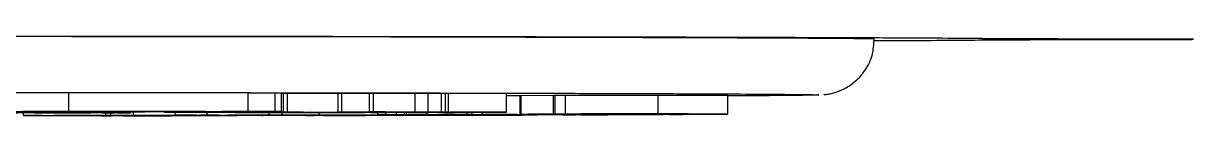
# Model space of a CAD drawing. Header units: millimetres. Extents: x 2271 to 4415, y 823 to 2339.
# Drawn here: x 3147.7 to 3210.8, y 935.6 to 939.9 of the extents above; entities that cross this region are included whole.
import ezdxf

# ---------------------------------------------------------------- set-up
doc = ezdxf.new("R2010")
doc.units = ezdxf.units.MM

msp = doc.modelspace()

# ---------------------------------------------------------------- linework, layer by layer
at = {"color": 7, "linetype": 'Continuous', "lineweight": 25}
for p, q in [((3150.181, 936.85), (3146.113, 936.856)), ((3150.191, 936.85), (3150.181, 936.85)), ((3150.181, 935.85), (3150.181, 936.85)), ((3159.854, 936.85), (3150.191, 936.865)), ((3150.191, 935.865), (3150.191, 936.865)), ((3161.313, 936.851), (3159.854, 936.85)), ((3159.854, 935.85), (3159.854, 936.85)), ((3161.647, 936.846), (3161.313, 936.851)), ((3161.313, 935.851), (3161.313, 936.851)), ((3161.647, 935.846), (3161.647, 936.846)), ((3161.759, 936.823), (3161.647, 936.822)), ((3161.964, 936.827), (3161.759, 936.825)), ((3161.759, 935.825), (3161.759, 936.825)), ((3164.694, 936.817), (3161.964, 936.827)), ((3161.964, 935.827), (3161.964, 936.827)), ((3164.9, 936.827), (3164.694, 936.826)), ((3164.694, 935.826), (3164.694, 936.826)), ((3166.397, 936.822), (3164.9, 936.827)), ((3164.9, 935.827), (3164.9, 936.827)), ((3166.603, 936.831), (3166.397, 936.83)), ((3166.397, 935.83), (3166.397, 936.83)), ((3168.855, 936.824), (3166.603, 936.831)), ((3166.603, 935.831), (3166.603, 936.831)), ((3168.855, 935.824), (3168.855, 936.824)), ((3169.539, 936.825), (3169.539, 935.825)), ((3170.492, 936.829), (3170.278, 936.829)), ((3170.278, 935.829), (3170.278, 936.829)), ((3170.492, 935.829), (3170.492, 936.829)), ((3170.648, 935.826), (3170.648, 936.826)), ((3173.782, 935.819), (3173.782, 936.819)), ((3174.499, 936.701), (3173.782, 936.698)), ((3174.558, 936.701), (3174.499, 936.701)), ((3174.499, 936.701), (3174.499, 935.701)), ((3176.312, 936.712), (3174.558, 936.702)), ((3174.558, 935.702), (3174.558, 936.702)), ((3176.405, 936.712), (3176.312, 936.712)), ((3176.312, 935.712), (3176.312, 936.712)), ((3176.958, 936.718), (3176.405, 936.713)), ((3176.405, 935.713), (3176.405, 936.713)), ((3176.958, 935.718), (3176.958, 936.718)), ((3181.945, 935.723), (3181.945, 936.723)), ((3185.708, 935.716), (3185.708, 936.716)), ((3190.55, 936.751), (3190.603, 936.749)), ((3146.113, 935.856), (3150.181, 935.85)), ((3149.937, 935.85), (3147.733, 935.853)), ((3147.743, 935.64), (3147.743, 935.779)), ((3147.743, 935.64), (3152.18, 935.645)), ((3147.897, 935.64), (3147.743, 935.64)), ((3148.125, 935.64), (3147.897, 935.64)), ((3148.345, 935.792), (3148.345, 935.791)), ((3148.503, 935.791), (3148.345, 935.791)), ((3148.345, 935.791), (3148.345, 935.791)), ((3148.345, 935.791), (3149.845, 935.791)), ((3148.345, 935.782), (3148.345, 935.791)), ((3148.345, 935.781), (3148.345, 935.782)), ((3148.345, 935.782), (3148.503, 935.782)), ((3149.556, 935.781), (3148.345, 935.781)), ((3148.503, 935.782), (3148.503, 935.791)), ((3152.384, 935.626), (3148.735, 935.64)), ((3148.74, 935.782), (3148.74, 935.79)), ((3149.161, 935.786), (3149.161, 935.79)), ((3149.766, 935.786), (3149.161, 935.786)), ((3149.161, 935.786), (3149.161, 935.782)), ((3149.74, 935.786), (3149.161, 935.786)), ((3149.318, 935.828), (3149.318, 935.85)), ((3150.523, 935.828), (3149.318, 935.828)), ((3149.398, 935.791), (3149.687, 935.791)), ((3149.398, 935.782), (3149.398, 935.786)), ((3149.398, 935.782), (3149.556, 935.782)), ((3149.46, 935.64), (3151.041, 935.634)), ((3149.556, 935.782), (3149.556, 935.786)), ((3149.556, 935.782), (3149.556, 935.781)), ((3150.931, 935.643), (3149.664, 935.642)), ((3149.74, 935.792), (3149.74, 935.786)), ((3150.635, 935.781), (3149.766, 935.786)), ((3149.845, 935.791), (3149.845, 935.792)), ((3150.161, 935.786), (3150.95, 935.782)), ((3150.181, 935.85), (3153.227, 935.859)), ((3150.335, 935.863), (3150.191, 935.865)), ((3150.191, 935.865), (3159.854, 935.85)), ((3151.371, 935.781), (3150.635, 935.781)), ((3154.288, 935.843), (3150.785, 935.848)), ((3150.95, 935.782), (3150.95, 935.792)), ((3154.075, 935.858), (3151.029, 935.849)), ((3151.029, 935.849), (3154.532, 935.844)), ((3151.041, 935.634), (3152.355, 935.636)), ((3151.108, 935.789), (3151.108, 935.792)), ((3152.507, 935.635), (3151.193, 935.634)), ((3151.193, 935.634), (3153.108, 935.627)), ((3151.213, 935.782), (3151.213, 935.792)), ((3151.213, 935.782), (3151.371, 935.782)), ((3151.371, 935.782), (3151.371, 935.791)), ((3151.371, 935.782), (3151.371, 935.781)), ((3151.445, 935.834), (3151.445, 935.847)), ((3151.445, 935.834), (3154.288, 935.843)), ((3153.227, 935.859), (3151.815, 935.861)), ((3151.91, 935.624), (3151.91, 935.627)), ((3152.062, 935.624), (3151.91, 935.624)), ((3151.91, 935.624), (3152.182, 935.624)), ((3155.136, 935.842), (3151.969, 935.832)), ((3156.68, 935.629), (3152.062, 935.624)), ((3152.18, 935.645), (3152.18, 935.78)), ((3152.18, 935.645), (3153.547, 935.643)), ((3152.182, 935.624), (3152.182, 935.626)), ((3152.446, 935.646), (3152.446, 935.78)), ((3152.446, 935.646), (3153.675, 935.648)), ((3152.629, 935.645), (3152.446, 935.646)), ((3152.552, 935.64), (3152.552, 935.646)), ((3152.704, 935.639), (3152.552, 935.64)), ((3152.552, 935.64), (3152.823, 935.64)), ((3152.883, 935.646), (3152.629, 935.645)), ((3152.823, 935.64), (3154.328, 935.634)), ((3153.547, 935.643), (3153.37, 935.642)), ((3157.88, 935.633), (3153.509, 935.646)), ((3153.51, 935.786), (3153.51, 935.837)), ((3153.547, 935.643), (3153.547, 935.646)), ((3153.675, 935.648), (3153.675, 935.837)), ((3153.675, 935.648), (3160.562, 935.64)), ((3153.721, 935.626), (3154.898, 935.628)), ((3154.056, 935.634), (3153.954, 935.634)), ((3154.093, 935.645), (3154.008, 935.645)), ((3154.008, 935.645), (3158.135, 935.633)), ((3154.328, 935.634), (3154.056, 935.634)), ((3157.578, 935.853), (3154.075, 935.858)), ((3161.87, 935.637), (3154.093, 935.645)), ((3154.328, 935.634), (3154.328, 935.643)), ((3154.532, 935.857), (3154.532, 935.844)), ((3154.532, 935.844), (3157.578, 935.853)), ((3154.898, 935.628), (3154.898, 935.642)), ((3159.091, 935.835), (3155.136, 935.842)), ((3155.343, 935.841), (3155.343, 935.819)), ((3155.343, 935.819), (3155.548, 935.821)), ((3158.426, 935.851), (3155.38, 935.842)), ((3155.38, 935.842), (3157.188, 935.839)), ((3155.548, 935.821), (3155.548, 935.841)), ((3155.548, 935.821), (3156.927, 935.816)), ((3155.905, 935.633), (3155.905, 935.639)), ((3155.905, 935.633), (3156.181, 935.633)), ((3155.921, 935.651), (3155.921, 935.818)), ((3155.921, 935.651), (3157.616, 935.654)), ((3156.104, 935.651), (3155.921, 935.651)), ((3156.443, 935.651), (3156.104, 935.651)), ((3156.181, 935.633), (3156.181, 935.638)), ((3156.181, 935.633), (3156.68, 935.629)), ((3163.662, 935.791), (3156.393, 935.816)), ((3156.68, 935.629), (3156.68, 935.636)), ((3156.927, 935.816), (3156.927, 935.839)), ((3160.647, 935.641), (3157.069, 935.651)), ((3157.188, 935.839), (3157.188, 935.848)), ((3157.188, 935.839), (3158.742, 935.84)), ((3157.324, 935.652), (3162.124, 935.637)), ((3157.426, 935.653), (3157.382, 935.653)), ((3161.476, 935.82), (3157.4, 935.814)), ((3157.4, 935.814), (3158.674, 935.81)), ((3157.404, 935.631), (3157.404, 935.634)), ((3157.589, 935.63), (3157.404, 935.631)), ((3157.404, 935.631), (3157.744, 935.631)), ((3157.618, 935.653), (3157.426, 935.653)), ((3159.285, 935.633), (3157.589, 935.63)), ((3157.616, 935.654), (3157.616, 935.812)), ((3157.616, 935.654), (3157.623, 935.654)), ((3157.623, 935.812), (3157.623, 935.654)), ((3157.623, 935.654), (3160.991, 935.66)), ((3157.744, 935.631), (3157.744, 935.633)), ((3158.135, 935.633), (3158.135, 935.641)), ((3163.259, 935.641), (3158.246, 935.653)), ((3161.647, 935.846), (3158.426, 935.851)), ((3158.674, 935.816), (3158.674, 935.81)), ((3158.674, 935.81), (3162.75, 935.815)), ((3158.742, 935.851), (3158.742, 935.84)), ((3158.742, 935.84), (3159.091, 935.835)), ((3158.761, 935.633), (3158.761, 935.64)), ((3158.761, 935.633), (3159.1, 935.633)), ((3158.863, 935.654), (3161.036, 935.649)), ((3160.007, 935.658), (3158.928, 935.656)), ((3159.091, 935.835), (3159.091, 935.85)), ((3159.1, 935.633), (3159.1, 935.64)), ((3159.1, 935.633), (3159.285, 935.633)), ((3163.22, 935.814), (3159.144, 935.808)), ((3159.144, 935.808), (3160.382, 935.804)), ((3159.285, 935.633), (3159.285, 935.64)), ((3159.854, 935.85), (3161.313, 935.851)), ((3160.382, 935.81), (3160.382, 935.804)), ((3160.382, 935.804), (3164.458, 935.809)), ((3160.562, 935.64), (3160.647, 935.641)), ((3160.562, 935.64), (3160.562, 935.641)), ((3164.931, 935.808), (3160.855, 935.802)), ((3160.855, 935.802), (3162.051, 935.798)), ((3160.991, 935.66), (3160.991, 935.8)), ((3160.991, 935.66), (3162.608, 935.658)), ((3161.036, 935.649), (3162.153, 935.651)), ((3162.363, 935.651), (3161.246, 935.649)), ((3161.246, 935.649), (3163.875, 935.642)), ((3161.313, 935.851), (3161.647, 935.846)), ((3162.75, 935.815), (3161.476, 935.82)), ((3161.669, 935.798), (3161.669, 935.661)), ((3161.669, 935.661), (3163.684, 935.666)), ((3161.896, 935.661), (3161.669, 935.661)), ((3161.759, 935.825), (3161.964, 935.827)), ((3161.854, 935.823), (3161.867, 935.82)), ((3161.867, 935.82), (3166.446, 935.804)), ((3162.124, 935.637), (3161.87, 935.637)), ((3162.108, 935.661), (3161.896, 935.661)), ((3161.964, 935.827), (3165.452, 935.815)), ((3162.184, 935.654), (3161.974, 935.655)), ((3161.974, 935.655), (3162.205, 935.655)), ((3162.051, 935.798), (3166.128, 935.804)), ((3162.051, 935.804), (3162.051, 935.798)), ((3162.124, 935.637), (3162.124, 935.644)), ((3162.153, 935.651), (3162.153, 935.654)), ((3162.205, 935.655), (3164.274, 935.65)), ((3162.608, 935.658), (3162.484, 935.658)), ((3166.246, 935.801), (3162.524, 935.797)), ((3162.524, 935.797), (3163.033, 935.795)), ((3168.17, 935.651), (3162.73, 935.661)), ((3169.169, 935.8), (3162.809, 935.822)), ((3162.962, 935.639), (3162.962, 935.642)), ((3162.962, 935.639), (3163.193, 935.64)), ((3163.172, 935.639), (3162.962, 935.639)), ((3163.033, 935.795), (3163.033, 935.797)), ((3163.033, 935.795), (3164.083, 935.794)), ((3167.102, 935.647), (3163.172, 935.639)), ((3163.193, 935.641), (3163.193, 935.64)), ((3164.458, 935.809), (3163.22, 935.814)), ((3165.768, 935.658), (3163.295, 935.663)), ((3163.31, 935.664), (3163.699, 935.665)), ((3164.083, 935.794), (3163.662, 935.791)), ((3163.684, 935.666), (3163.684, 935.791)), ((3164.043, 935.65), (3163.902, 935.65)), ((3164.274, 935.65), (3164.043, 935.65)), ((3164.083, 935.794), (3164.083, 935.799)), ((3164.274, 935.65), (3164.274, 935.658)), ((3164.503, 935.642), (3164.503, 935.658)), ((3164.503, 935.642), (3165.505, 935.644)), ((3164.694, 935.826), (3164.9, 935.827)), ((3164.9, 935.827), (3167.697, 935.818)), ((3166.128, 935.804), (3164.931, 935.808)), ((3165.452, 935.815), (3167.343, 935.817)), ((3165.505, 935.644), (3165.505, 935.656)), ((3167.343, 935.817), (3165.745, 935.823)), ((3166.548, 935.66), (3165.768, 935.658)), ((3165.896, 935.65), (3165.896, 935.655)), ((3165.896, 935.65), (3166.158, 935.651)), ((3167.851, 935.815), (3165.961, 935.813)), ((3165.961, 935.813), (3168.47, 935.804)), ((3166.81, 935.659), (3165.995, 935.657)), ((3165.995, 935.657), (3168.735, 935.652)), ((3166.158, 935.651), (3166.158, 935.655)), ((3166.158, 935.651), (3167.102, 935.647)), ((3166.988, 935.801), (3166.246, 935.801)), ((3166.397, 935.83), (3166.603, 935.831)), ((3166.446, 935.804), (3166.446, 935.81)), ((3166.446, 935.804), (3167.307, 935.804)), ((3166.603, 935.831), (3168.855, 935.824)), ((3171.249, 935.655), (3166.81, 935.659)), ((3166.83, 935.801), (3166.83, 935.673)), ((3167.307, 935.804), (3166.988, 935.801)), ((3167.102, 935.647), (3167.102, 935.653)), ((3167.28, 935.675), (3167.28, 935.804)), ((3167.647, 935.662), (3167.303, 935.661)), ((3167.303, 935.661), (3171.177, 935.657)), ((3167.307, 935.804), (3167.307, 935.807)), ((3169.41, 935.82), (3167.448, 935.827)), ((3167.697, 935.818), (3167.697, 935.826)), ((3167.697, 935.818), (3169.41, 935.82)), ((3167.844, 935.677), (3167.844, 935.805)), ((3170.723, 935.805), (3167.851, 935.815)), ((3167.945, 935.649), (3167.945, 935.651)), ((3168.174, 935.648), (3167.945, 935.649)), ((3167.945, 935.649), (3168.157, 935.649)), ((3168.157, 935.649), (3168.157, 935.651)), ((3169.8, 935.652), (3168.174, 935.648)), ((3169.919, 935.818), (3168.206, 935.816)), ((3168.206, 935.816), (3170.096, 935.809)), ((3168.28, 935.677), (3168.28, 935.803)), ((3168.376, 935.679), (3168.376, 935.803)), ((3168.376, 935.679), (3170.491, 935.676)), ((3168.47, 935.804), (3168.47, 935.813)), ((3168.47, 935.804), (3169.613, 935.804)), ((3168.735, 935.652), (3168.735, 935.658)), ((3169.038, 935.823), (3170.602, 935.817)), ((3169.613, 935.804), (3169.169, 935.8)), ((3169.359, 935.652), (3169.359, 935.657)), ((3169.359, 935.652), (3169.571, 935.653)), ((3169.489, 935.682), (3169.489, 935.803)), ((3169.489, 935.682), (3171.653, 935.689)), ((3169.755, 935.681), (3169.489, 935.682)), ((3169.571, 935.653), (3169.571, 935.657)), ((3169.571, 935.653), (3169.8, 935.652)), ((3169.613, 935.804), (3169.613, 935.809)), ((3170.377, 935.683), (3169.755, 935.681)), ((3169.755, 935.666), (3169.755, 935.681)), ((3169.8, 935.652), (3169.8, 935.657)), ((3173.117, 935.807), (3169.919, 935.818)), ((3170.096, 935.809), (3170.096, 935.818)), ((3170.096, 935.809), (3171.146, 935.809)), ((3170.278, 935.829), (3170.492, 935.829)), ((3170.491, 935.676), (3170.385, 935.676)), ((3171.146, 935.809), (3170.723, 935.805)), ((3170.746, 935.817), (3172.418, 935.811)), ((3177.31, 935.676), (3170.974, 935.684)), ((3171.146, 935.809), (3171.146, 935.814)), ((3172.239, 935.658), (3171.249, 935.655)), ((3171.918, 935.689), (3171.296, 935.687)), ((3171.408, 935.685), (3171.408, 935.687)), ((3171.408, 935.685), (3177.744, 935.677)), ((3171.589, 935.67), (3171.589, 935.683)), ((3171.589, 935.67), (3173.155, 935.674)), ((3171.838, 935.669), (3171.589, 935.67)), ((3171.653, 935.689), (3171.653, 935.812)), ((3171.653, 935.689), (3171.918, 935.689)), ((3171.798, 935.658), (3172.01, 935.658)), ((3172.026, 935.67), (3171.838, 935.669)), ((3171.918, 935.689), (3171.918, 935.811)), ((3172.01, 935.658), (3172.239, 935.658)), ((3172.418, 935.811), (3173.563, 935.811)), ((3172.462, 935.692), (3172.462, 935.809)), ((3172.462, 935.692), (3174.499, 935.701)), ((3173.784, 935.69), (3172.462, 935.692)), ((3174.307, 935.668), (3172.899, 935.67)), ((3173.563, 935.811), (3173.117, 935.807)), ((3173.155, 935.674), (3173.155, 935.681)), ((3173.155, 935.674), (3173.404, 935.674)), ((3173.404, 935.674), (3173.248, 935.673)), ((3173.359, 935.671), (3173.359, 935.674)), ((3173.359, 935.671), (3175.43, 935.668)), ((3173.404, 935.674), (3173.404, 935.681)), ((3173.456, 935.692), (3174.009, 935.69)), ((3174.333, 935.699), (3173.551, 935.696)), ((3173.782, 935.819), (3173.741, 935.815)), ((3174.009, 935.69), (3173.784, 935.69)), ((3174.009, 935.69), (3174.009, 935.698)), ((3174.269, 935.664), (3174.269, 935.668)), ((3180.07, 935.682), (3174.333, 935.699)), ((3174.499, 935.701), (3180.237, 935.685)), ((3174.558, 935.702), (3176.312, 935.712)), ((3174.85, 935.701), (3174.558, 935.702)), ((3174.941, 935.702), (3174.85, 935.701)), ((3175.001, 935.667), (3174.995, 935.666)), ((3175.43, 935.668), (3175.43, 935.678)), ((3182.446, 935.697), (3175.492, 935.703)), ((3176.05, 935.708), (3175.55, 935.706)), ((3175.777, 935.704), (3175.777, 935.707)), ((3175.777, 935.704), (3178.792, 935.702)), ((3176.312, 935.712), (3178.164, 935.712)), ((3176.405, 935.713), (3176.958, 935.718)), ((3176.709, 935.713), (3176.405, 935.713)), ((3176.782, 935.713), (3176.709, 935.713)), ((3176.8, 935.672), (3176.8, 935.676)), ((3176.8, 935.672), (3177.422, 935.674)), ((3177.066, 935.672), (3176.8, 935.672)), ((3179.229, 935.679), (3177.066, 935.672)), ((3184.526, 935.71), (3177.297, 935.714)), ((3177.422, 935.674), (3177.524, 935.675)), ((3177.495, 935.716), (3184.725, 935.712)), ((3177.744, 935.677), (3177.744, 935.689)), ((3178.164, 935.712), (3178.164, 935.714)), ((3178.164, 935.712), (3178.169, 935.711)), ((3178.169, 935.711), (3178.169, 935.714)), ((3178.341, 935.677), (3178.341, 935.687)), ((3178.341, 935.677), (3178.963, 935.68)), ((3178.387, 935.708), (3178.387, 935.714)), ((3178.387, 935.708), (3178.495, 935.709)), ((3178.678, 935.708), (3178.387, 935.708)), ((3178.495, 935.709), (3178.495, 935.713)), ((3178.495, 935.709), (3181.363, 935.706)), ((3178.792, 935.702), (3179.312, 935.705)), ((3178.963, 935.68), (3178.963, 935.686)), ((3178.963, 935.68), (3179.229, 935.679)), ((3179.605, 935.705), (3179.085, 935.702)), ((3179.085, 935.702), (3182.731, 935.699)), ((3179.229, 935.679), (3179.229, 935.685)), ((3182.22, 935.692), (3180.07, 935.682)), ((3180.237, 935.685), (3180.237, 935.699)), ((3180.237, 935.685), (3181.2, 935.689)), ((3180.463, 935.694), (3180.463, 935.699)), ((3180.463, 935.694), (3180.644, 935.695)), ((3180.644, 935.695), (3180.644, 935.699)), ((3180.644, 935.695), (3182.22, 935.692)), ((3181.256, 935.706), (3181.061, 935.706)), ((3181.363, 935.706), (3181.256, 935.706)), ((3181.363, 935.706), (3181.363, 935.712)), ((3182.22, 935.692), (3182.22, 935.697)), ((3182.565, 935.695), (3182.673, 935.696)), ((3182.858, 935.695), (3182.565, 935.695)), ((3182.731, 935.699), (3182.731, 935.711)), ((3182.797, 935.708), (3182.797, 935.711)), ((3182.797, 935.708), (3182.983, 935.708)), ((3184.684, 935.706), (3182.858, 935.695)), ((3182.983, 935.708), (3182.983, 935.711)), ((3182.983, 935.708), (3184.684, 935.706)), ((3183.282, 935.699), (3183.282, 935.711)), ((3183.282, 935.699), (3183.746, 935.702)), ((3184.734, 935.708), (3184.821, 935.709)), ((3185.039, 935.708), (3184.734, 935.708)), ((3185.569, 935.713), (3185.039, 935.708)), ((3185.636, 935.714), (3185.569, 935.713))]:
    msp.add_line(p, q, dxfattribs=at)
at = {"color": 7, "linetype": 'Continuous', "lineweight": 25, "flags": 128}
for points in [[(3193.603, 939.748), (3193.558, 939.754), (3193.202, 939.765), (3192.492, 939.775), (3191.431, 939.786), (3190.025, 939.796), (3188.28, 939.806), (3186.206, 939.816), (3183.812, 939.826), (3181.111, 939.835), (3178.116, 939.844), (3174.842, 939.852), (3171.305, 939.859), (3167.523, 939.867), (3163.514, 939.873), (3159.3, 939.879), (3154.9, 939.884), (3150.337, 939.889), (3145.633, 939.893)], [(3209.803, 939.748), (3209.626, 939.746), (3209.106, 939.743), (3208.28, 939.741), (3207.203, 939.739), (3205.949, 939.738), (3204.603, 939.737), (3203.257, 939.738), (3202.003, 939.739), (3200.926, 939.741), (3200.099, 939.743), (3199.58, 939.746), (3199.403, 939.748), (3199.58, 939.751), (3200.099, 939.754), (3200.926, 939.756), (3202.003, 939.758), (3203.257, 939.759), (3204.603, 939.76), (3205.949, 939.759), (3207.203, 939.758), (3208.28, 939.756), (3209.106, 939.754), (3209.626, 939.751), (3209.803, 939.748)], [(3199.828, 939.718), (3200.02, 939.737), (3200.089, 939.754)], [(3206.858, 939.759), (3206.851, 939.755), (3206.783, 939.736)], [(3145.926, 935.786), (3146.111, 935.789), (3146.65, 935.791), (3147.489, 935.793), (3148.546, 935.794), (3149.718, 935.794), (3150.89, 935.794), (3151.947, 935.793), (3152.786, 935.791), (3153.324, 935.789), (3153.51, 935.786), (3153.324, 935.784), (3152.786, 935.781), (3151.947, 935.779), (3150.89, 935.778), (3149.718, 935.778), (3148.546, 935.778), (3147.489, 935.779), (3146.65, 935.781), (3146.111, 935.784), (3145.926, 935.786)], [(3146.746, 935.786), (3146.926, 935.788), (3147.442, 935.79), (3148.232, 935.792), (3149.202, 935.792), (3150.234, 935.792), (3151.203, 935.792), (3151.994, 935.79), (3152.51, 935.788), (3152.689, 935.786), (3152.51, 935.784), (3151.994, 935.782), (3151.203, 935.781), (3150.234, 935.78), (3149.202, 935.78), (3148.232, 935.781), (3147.442, 935.782), (3146.926, 935.784), (3146.746, 935.786)]]:
    msp.add_lwpolyline(points, dxfattribs=at)
at = {"color": 7, "linetype": 'Continuous', "lineweight": 25}
for points, knots in [([(3199.828, 939.779), (3199.302, 939.784), (3198.239, 939.795), (3195.701, 939.811), (3192.431, 939.826), (3188.369, 939.841), (3183.557, 939.855), (3178.065, 939.868), (3171.971, 939.88), (3165.368, 939.89), (3158.389, 939.899), (3151.147, 939.906), (3143.77, 939.911), (3138.732, 939.914), (3136.236, 939.915)], [0, 0, 0, 0, 0.0799588, 0.1613715, 0.2441424, 0.3288926, 0.4142166, 0.5, 0.5857784, 0.6711024, 0.7558576, 0.8386237, 0.9200388, 1, 1, 1, 1]), ([(3190.878, 936.761), (3190.893, 936.762), (3190.927, 936.764), (3191.078, 936.783), (3191.322, 936.831), (3191.618, 936.919), (3192.016, 937.085), (3192.564, 937.433), (3193.134, 938.058), (3193.538, 938.874), (3193.566, 939.464), (3193.579, 939.732)], [0, 0, 0, 0, 0.069689, 0.159202, 0.228526, 0.284853, 0.360929, 0.487702, 0.660291, 0.846257, 1, 1, 1, 1]), ([(3193.573, 939.677), (3194.274, 939.68), (3196.083, 939.688), (3198.223, 939.702), (3199.296, 939.713), (3199.828, 939.718)], [0, 0, 0, 0, 0.241773, 0.624302, 1, 1, 1, 1]), ([(3206.783, 939.761), (3205.936, 939.762), (3204.213, 939.763), (3202.121, 939.768), (3200.537, 939.773), (3200.062, 939.777), (3199.828, 939.779)], [0, 0, 0, 0, 0.245796, 0.5, 0.754204, 1, 1, 1, 1]), ([(3199.828, 939.718), (3200.062, 939.72), (3200.537, 939.724), (3202.121, 939.729), (3204.213, 939.734), (3205.936, 939.735), (3206.783, 939.736)], [0, 0, 0, 0, 0.245796, 0.5, 0.754204, 1, 1, 1, 1]), ([(3210.803, 939.748), (3210.75, 939.75), (3210.643, 939.752), (3209.772, 939.756), (3208.472, 939.759), (3207.337, 939.76), (3206.783, 939.761)], [0, 0, 0, 0, 0.244178, 0.5, 0.755822, 1, 1, 1, 1]), ([(3206.783, 939.736), (3207.337, 939.737), (3208.472, 939.738), (3209.772, 939.741), (3210.643, 939.745), (3210.75, 939.747), (3210.803, 939.748)], [0, 0, 0, 0, 0.244178, 0.5, 0.755822, 1, 1, 1, 1]), ([(3053.657, 936.751), (3053.705, 936.755), (3053.811, 936.763), (3054.681, 936.775), (3056.162, 936.789), (3058.337, 936.803), (3061.168, 936.816), (3064.682, 936.829), (3068.836, 936.841), (3073.579, 936.852), (3078.841, 936.862), (3084.533, 936.871), (3090.555, 936.879), (3096.778, 936.885), (3103.144, 936.889), (3109.497, 936.893), (3115.835, 936.895), (3122.103, 936.895), (3128.37, 936.895), (3134.709, 936.893), (3141.061, 936.889), (3147.427, 936.885), (3153.65, 936.879), (3159.673, 936.871), (3165.365, 936.862), (3170.626, 936.852), (3175.369, 936.841), (3179.524, 936.829), (3183.038, 936.816), (3185.868, 936.803), (3188.043, 936.789), (3189.524, 936.775), (3190.396, 936.763), (3190.502, 936.755), (3190.55, 936.751)], [0, 0, 0, 0, 0.023828, 0.053273, 0.084485, 0.115699, 0.147957, 0.180726, 0.213842, 0.247136, 0.28043, 0.313546, 0.346314, 0.378573, 0.409785, 0.440999, 0.470442, 0.499888, 0.529332, 0.558778, 0.58999, 0.621203, 0.653462, 0.68623, 0.719347, 0.752641, 0.785934, 0.819051, 0.851819, 0.884078, 0.915289, 0.946503, 0.975948, 1, 1, 1, 1]), ([(3169.539, 936.825), (3169.419, 936.825), (3169.24, 936.825), (3169.011, 936.824), (3168.907, 936.824), (3168.855, 936.824)], [0, 0, 0, 0, 0.498826, 0.749076, 1, 1, 1, 1]), ([(3170.278, 936.829), (3170.232, 936.829), (3170.14, 936.828), (3169.941, 936.827), (3169.699, 936.826), (3169.539, 936.825)], [0, 0, 0, 0, 0.251433, 0.502936, 1, 1, 1, 1]), ([(3170.612, 936.826), (3170.616, 936.826), (3170.625, 936.827), (3170.54, 936.829), (3170.492, 936.829)], [0, 0, 0, 0, 0.431539, 1, 1, 1, 1]), ([(3173.782, 936.819), (3173.465, 936.819), (3172.831, 936.818), (3171.761, 936.818), (3171.016, 936.818), (3170.602, 936.817)], [0, 0, 0, 0, 0.307787, 0.615394, 1, 1, 1, 1]), ([(3181.945, 936.723), (3181.279, 936.723), (3180.251, 936.724), (3178.847, 936.723), (3177.928, 936.722), (3177.268, 936.72), (3177.062, 936.718), (3176.958, 936.718)], [0, 0, 0, 0, 0.320379, 0.494238, 0.669149, 0.833043, 1, 1, 1, 1]), ([(3185.683, 936.716), (3185.689, 936.716), (3185.731, 936.717), (3185.485, 936.718), (3184.892, 936.72), (3183.676, 936.722), (3182.606, 936.722), (3181.945, 936.723)], [0, 0, 0, 0, 0.030225, 0.211144, 0.392436, 0.624543, 1, 1, 1, 1]), ([(3190.603, 936.749), (3190.547, 936.744), (3190.435, 936.735), (3189.539, 936.722), (3187.998, 936.708), (3186.685, 936.699), (3185.736, 936.694), (3185.708, 936.694)], [0, 0, 0, 0, 0.240789, 0.481589, 0.73683, 0.992091, 1, 1, 1, 1]), ([(3141.222, 935.841), (3141.891, 935.841), (3143.144, 935.841), (3144.959, 935.842), (3147.003, 935.843), (3148.659, 935.846), (3149.609, 935.849), (3149.937, 935.85)], [0, 0, 0, 0, 0.198997, 0.37265, 0.545625, 0.843257, 1, 1, 1, 1]), ([(3150.785, 935.848), (3150.362, 935.847), (3149.295, 935.844), (3147.073, 935.841), (3144.132, 935.84), (3142.223, 935.84), (3141.271, 935.84)], [0, 0, 0, 0, 0.185716, 0.467958, 0.734859, 1, 1, 1, 1]), ([(3148.735, 935.64), (3148.705, 935.64), (3148.654, 935.64), (3148.545, 935.64), (3148.435, 935.64), (3148.287, 935.64), (3148.188, 935.64), (3148.125, 935.64)], [0, 0, 0, 0, 0.23968, 0.390629, 0.542071, 0.705503, 1, 1, 1, 1]), ([(3148.74, 935.79), (3148.738, 935.79), (3148.736, 935.79), (3148.706, 935.79), (3148.666, 935.791), (3148.597, 935.791), (3148.542, 935.791), (3148.503, 935.791)], [0, 0, 0, 0, 0.250411, 0.398556, 0.54744, 0.686236, 1, 1, 1, 1]), ([(3148.503, 935.782), (3148.548, 935.782), (3148.611, 935.782), (3148.683, 935.782), (3148.72, 935.782), (3148.738, 935.782), (3148.739, 935.782), (3148.74, 935.782)], [0, 0, 0, 0, 0.364031, 0.510061, 0.655864, 0.843841, 1, 1, 1, 1]), ([(3149.161, 935.79), (3149.163, 935.79), (3149.165, 935.79), (3149.197, 935.79), (3149.247, 935.791), (3149.316, 935.791), (3149.37, 935.791), (3149.398, 935.791)], [0, 0, 0, 0, 0.2228941, 0.3848357, 0.547319, 0.7730719, 1, 1, 1, 1]), ([(3149.161, 935.782), (3149.162, 935.782), (3149.165, 935.782), (3149.194, 935.782), (3149.243, 935.782), (3149.313, 935.782), (3149.367, 935.782), (3149.398, 935.782)], [0, 0, 0, 0, 0.210223, 0.375759, 0.542534, 0.746796, 1, 1, 1, 1]), ([(3149.318, 935.828), (3149.521, 935.829), (3149.927, 935.83), (3150.483, 935.832), (3150.99, 935.833), (3151.293, 935.834), (3151.445, 935.834)], [0, 0, 0, 0, 0.2816241, 0.5632509, 0.7816188, 1, 1, 1, 1]), ([(3149.664, 935.642), (3149.604, 935.642), (3149.506, 935.641), (3149.422, 935.641), (3149.389, 935.641), (3149.403, 935.641), (3149.439, 935.64), (3149.46, 935.64)], [0, 0, 0, 0, 0.300073, 0.489629, 0.647488, 0.805846, 1, 1, 1, 1]), ([(3149.687, 935.791), (3149.829, 935.791), (3150.056, 935.791), (3150.34, 935.79), (3150.527, 935.79), (3150.644, 935.789), (3150.655, 935.789), (3150.661, 935.789)], [0, 0, 0, 0, 0.2723579, 0.4349177, 0.5983033, 0.7904262, 1, 1, 1, 1]), ([(3150.661, 935.789), (3150.65, 935.788), (3150.634, 935.788), (3150.439, 935.787), (3150.22, 935.787), (3149.977, 935.787), (3149.811, 935.786), (3149.74, 935.786)], [0, 0, 0, 0, 0.330883, 0.501179, 0.670916, 0.859688, 1, 1, 1, 1]), ([(3149.845, 935.791), (3150.033, 935.791), (3150.338, 935.791), (3150.706, 935.791), (3150.934, 935.79), (3151.084, 935.789), (3151.099, 935.789), (3151.108, 935.789)], [0, 0, 0, 0, 0.300185, 0.484444, 0.635934, 0.787745, 1, 1, 1, 1]), ([(3151.108, 935.789), (3151.099, 935.788), (3151.083, 935.788), (3150.912, 935.787), (3150.648, 935.787), (3150.386, 935.786), (3150.208, 935.786), (3150.161, 935.786)], [0, 0, 0, 0, 0.267946, 0.469277, 0.670405, 0.911995, 1, 1, 1, 1]), ([(3151.815, 935.861), (3151.678, 935.862), (3151.404, 935.862), (3150.915, 935.863), (3150.548, 935.863), (3150.335, 935.863)], [0, 0, 0, 0, 0.2959723, 0.5921499, 1, 1, 1, 1]), ([(3151.969, 935.832), (3151.776, 935.832), (3151.43, 935.83), (3150.951, 935.829), (3150.665, 935.828), (3150.523, 935.828)], [0, 0, 0, 0, 0.388154, 0.694028, 1, 1, 1, 1]), ([(3153.37, 935.642), (3153.125, 935.643), (3152.631, 935.643), (3151.882, 935.644), (3151.287, 935.644), (3151.023, 935.643), (3150.931, 935.643)], [0, 0, 0, 0, 0.329191, 0.661633, 0.881808, 1, 1, 1, 1]), ([(3150.95, 935.782), (3150.964, 935.782), (3150.991, 935.782), (3151.048, 935.782), (3151.126, 935.782), (3151.183, 935.782), (3151.213, 935.782)], [0, 0, 0, 0, 0.249458, 0.50098, 0.731039, 1, 1, 1, 1]), ([(3152.182, 935.624), (3152.251, 935.625), (3152.351, 935.625), (3152.412, 935.625), (3152.431, 935.625)], [0, 0, 0, 0, 0.687811, 1, 1, 1, 1]), ([(3152.355, 935.636), (3152.474, 935.636), (3152.664, 935.636), (3152.848, 935.637), (3152.916, 935.638), (3152.876, 935.638), (3152.768, 935.639), (3152.704, 935.639)], [0, 0, 0, 0, 0.253965, 0.40631, 0.559769, 0.73662, 1, 1, 1, 1]), ([(3152.456, 935.625), (3152.456, 935.625), (3152.465, 935.625), (3152.447, 935.625), (3152.409, 935.626), (3152.384, 935.626)], [0, 0, 0, 0, 0.006784, 0.3662, 1, 1, 1, 1]), ([(3153.954, 935.634), (3153.832, 935.635), (3153.658, 935.635), (3153.321, 935.636), (3153.058, 935.636), (3152.777, 935.636), (3152.599, 935.636), (3152.507, 935.635)], [0, 0, 0, 0, 0.375008, 0.532176, 0.663237, 0.825783, 1, 1, 1, 1]), ([(3153.509, 935.646), (3153.473, 935.646), (3153.413, 935.646), (3153.298, 935.646), (3153.195, 935.646), (3153.062, 935.646), (3152.961, 935.646), (3152.893, 935.646), (3152.883, 935.646)], [0, 0, 0, 0, 0.239791, 0.395723, 0.528329, 0.660993, 0.950414, 1, 1, 1, 1]), ([(3153.108, 935.627), (3153.14, 935.626), (3153.193, 935.626), (3153.308, 935.626), (3153.437, 935.626), (3153.582, 935.626), (3153.677, 935.626), (3153.721, 935.626)], [0, 0, 0, 0, 0.2422509, 0.3981104, 0.5540249, 0.7912917, 1, 1, 1, 1]), ([(3154.898, 935.628), (3155.111, 935.628), (3155.539, 935.629), (3155.9, 935.63), (3156.021, 935.632), (3155.947, 935.633), (3155.905, 935.633)], [0, 0, 0, 0, 0.248815, 0.500063, 0.713643, 1, 1, 1, 1]), ([(3156.393, 935.816), (3156.303, 935.817), (3156.122, 935.817), (3155.782, 935.818), (3155.503, 935.819), (3155.343, 935.819)], [0, 0, 0, 0, 0.297034, 0.594269, 1, 1, 1, 1]), ([(3157.069, 935.651), (3157.033, 935.651), (3156.972, 935.651), (3156.852, 935.652), (3156.743, 935.652), (3156.599, 935.651), (3156.507, 935.651), (3156.443, 935.651)], [0, 0, 0, 0, 0.239941, 0.39539, 0.551967, 0.684504, 1, 1, 1, 1]), ([(3156.927, 935.816), (3157.494, 935.817), (3158.604, 935.818), (3160.254, 935.82), (3161.32, 935.822), (3161.854, 935.823)], [0, 0, 0, 0, 0.343183, 0.671556, 1, 1, 1, 1]), ([(3157.382, 935.653), (3157.347, 935.653), (3157.282, 935.652), (3157.233, 935.652), (3157.235, 935.652), (3157.269, 935.652), (3157.306, 935.652), (3157.324, 935.652)], [0, 0, 0, 0, 0.256868, 0.47724, 0.662008, 0.845558, 1, 1, 1, 1]), ([(3158.246, 935.653), (3158.202, 935.653), (3158.132, 935.653), (3158.012, 935.653), (3157.908, 935.653), (3157.768, 935.653), (3157.679, 935.653), (3157.618, 935.653)], [0, 0, 0, 0, 0.2536824, 0.4001164, 0.52343, 0.6771969, 1, 1, 1, 1]), ([(3157.744, 935.631), (3157.803, 935.631), (3157.891, 935.632), (3157.97, 935.632), (3157.99, 935.632), (3157.968, 935.632), (3157.92, 935.633), (3157.885, 935.633), (3157.88, 935.633)], [0, 0, 0, 0, 0.305771, 0.455285, 0.605942, 0.744239, 0.965757, 1, 1, 1, 1]), ([(3158.135, 935.633), (3158.168, 935.633), (3158.226, 935.633), (3158.347, 935.633), (3158.478, 935.633), (3158.623, 935.633), (3158.713, 935.633), (3158.761, 935.633)], [0, 0, 0, 0, 0.215896, 0.385328, 0.555954, 0.7641, 1, 1, 1, 1]), ([(3158.928, 935.656), (3158.872, 935.655), (3158.79, 935.655), (3158.742, 935.655), (3158.747, 935.655), (3158.748, 935.655)], [0, 0, 0, 0, 0.636816, 0.940157, 1, 1, 1, 1]), ([(3158.755, 935.655), (3158.77, 935.654), (3158.796, 935.654), (3158.844, 935.654), (3158.863, 935.654)], [0, 0, 0, 0, 0.614189, 1, 1, 1, 1]), ([(3162.484, 935.658), (3162.218, 935.658), (3161.684, 935.658), (3160.916, 935.659), (3160.336, 935.658), (3160.096, 935.658), (3160.007, 935.658)], [0, 0, 0, 0, 0.321306, 0.64529, 0.869658, 1, 1, 1, 1]), ([(3162.809, 935.822), (3162.719, 935.823), (3162.538, 935.823), (3162.198, 935.824), (3161.919, 935.825), (3161.759, 935.825)], [0, 0, 0, 0, 0.297034, 0.594269, 1, 1, 1, 1]), ([(3162.73, 935.661), (3162.673, 935.662), (3162.589, 935.662), (3162.447, 935.662), (3162.334, 935.662), (3162.217, 935.662), (3162.147, 935.661), (3162.108, 935.661)], [0, 0, 0, 0, 0.300741, 0.442976, 0.585498, 0.770192, 1, 1, 1, 1]), ([(3162.153, 935.651), (3162.249, 935.651), (3162.408, 935.652), (3162.485, 935.652), (3162.515, 935.652)], [0, 0, 0, 0, 0.6084263, 1, 1, 1, 1]), ([(3162.525, 935.653), (3162.528, 935.653), (3162.54, 935.653), (3162.431, 935.654), (3162.276, 935.654), (3162.184, 935.654)], [0, 0, 0, 0, 0.107107, 0.469394, 1, 1, 1, 1]), ([(3163.902, 935.65), (3163.758, 935.651), (3163.545, 935.651), (3163.176, 935.651), (3162.893, 935.651), (3162.608, 935.651), (3162.453, 935.651), (3162.363, 935.651)], [0, 0, 0, 0, 0.337772, 0.500301, 0.664443, 0.804956, 1, 1, 1, 1]), ([(3163.295, 935.663), (3163.25, 935.663), (3163.179, 935.663), (3163.147, 935.663), (3163.163, 935.664), (3163.219, 935.664), (3163.284, 935.664), (3163.31, 935.664)], [0, 0, 0, 0, 0.273037, 0.428356, 0.583344, 0.832242, 1, 1, 1, 1]), ([(3163.193, 935.64), (3163.256, 935.64), (3163.345, 935.64), (3163.398, 935.641), (3163.387, 935.641), (3163.337, 935.641), (3163.284, 935.641), (3163.259, 935.641)], [0, 0, 0, 0, 0.358471, 0.509487, 0.66217, 0.836846, 1, 1, 1, 1]), ([(3163.684, 935.666), (3163.972, 935.667), (3164.414, 935.667), (3165.189, 935.668), (3165.81, 935.668), (3166.41, 935.668), (3166.728, 935.667), (3166.903, 935.667)], [0, 0, 0, 0, 0.321782, 0.493409, 0.666308, 0.816214, 1, 1, 1, 1]), ([(3163.699, 935.665), (3163.949, 935.666), (3164.319, 935.666), (3164.976, 935.667), (3165.507, 935.667), (3165.987, 935.666), (3166.259, 935.666), (3166.377, 935.665)], [0, 0, 0, 0, 0.331594, 0.48998, 0.648562, 0.847889, 1, 1, 1, 1]), ([(3163.875, 935.642), (3163.917, 935.642), (3163.988, 935.642), (3164.122, 935.642), (3164.258, 935.642), (3164.391, 935.642), (3164.469, 935.642), (3164.503, 935.642)], [0, 0, 0, 0, 0.244529, 0.408946, 0.573274, 0.814793, 1, 1, 1, 1]), ([(3165.745, 935.823), (3165.654, 935.823), (3165.474, 935.824), (3165.134, 935.825), (3164.855, 935.825), (3164.694, 935.826)], [0, 0, 0, 0, 0.29737, 0.594968, 1, 1, 1, 1]), ([(3165.505, 935.644), (3165.69, 935.645), (3166.033, 935.646), (3166.143, 935.647), (3166.194, 935.647)], [0, 0, 0, 0, 0.540563, 1, 1, 1, 1]), ([(3166.186, 935.648), (3166.188, 935.648), (3166.194, 935.649), (3166.02, 935.65), (3165.896, 935.65)], [0, 0, 0, 0, 0.287101, 1, 1, 1, 1]), ([(3166.377, 935.665), (3166.567, 935.665), (3166.878, 935.664), (3167.102, 935.663), (3167.09, 935.662), (3166.925, 935.661), (3166.684, 935.66), (3166.548, 935.66)], [0, 0, 0, 0, 0.272894, 0.445011, 0.618101, 0.78577, 1, 1, 1, 1]), ([(3167.448, 935.827), (3167.357, 935.827), (3167.176, 935.828), (3166.837, 935.829), (3166.558, 935.829), (3166.397, 935.83)], [0, 0, 0, 0, 0.297034, 0.594269, 1, 1, 1, 1]), ([(3169.191, 935.664), (3168.68, 935.665), (3167.747, 935.667), (3167.022, 935.67), (3166.788, 935.672), (3166.876, 935.674), (3167.146, 935.675), (3167.28, 935.675)], [0, 0, 0, 0, 0.329821, 0.602198, 0.751389, 0.876805, 1, 1, 1, 1]), ([(3166.903, 935.667), (3167.132, 935.666), (3167.512, 935.665), (3167.709, 935.664), (3167.683, 935.663), (3167.677, 935.663)], [0, 0, 0, 0, 0.543092, 0.902457, 1, 1, 1, 1]), ([(3167.28, 935.675), (3167.32, 935.676), (3167.4, 935.676), (3167.585, 935.676), (3167.741, 935.676), (3167.844, 935.677)], [0, 0, 0, 0, 0.2508442, 0.5020675, 1, 1, 1, 1]), ([(3167.571, 935.675), (3167.487, 935.675), (3167.331, 935.674), (3167.321, 935.673), (3167.554, 935.671), (3168.347, 935.668), (3169.216, 935.667), (3169.755, 935.666)], [0, 0, 0, 0, 0.097711, 0.183041, 0.35825, 0.602223, 1, 1, 1, 1]), ([(3170.385, 935.676), (3170.071, 935.676), (3169.511, 935.676), (3168.732, 935.676), (3168.132, 935.676), (3167.775, 935.676), (3167.618, 935.675), (3167.571, 935.675)], [0, 0, 0, 0, 0.327037, 0.582977, 0.754619, 0.926745, 1, 1, 1, 1]), ([(3167.844, 935.677), (3167.882, 935.677), (3167.959, 935.677), (3168.11, 935.677), (3168.212, 935.677), (3168.28, 935.677)], [0, 0, 0, 0, 0.251606, 0.503238, 1, 1, 1, 1]), ([(3168.157, 935.649), (3168.209, 935.649), (3168.284, 935.65), (3168.332, 935.65), (3168.321, 935.65), (3168.269, 935.65), (3168.205, 935.651), (3168.17, 935.651)], [0, 0, 0, 0, 0.327317, 0.476421, 0.626546, 0.796314, 1, 1, 1, 1]), ([(3168.28, 935.677), (3168.325, 935.677), (3168.415, 935.678), (3168.425, 935.678), (3168.389, 935.678), (3168.376, 935.679)], [0, 0, 0, 0, 0.406204, 0.795736, 1, 1, 1, 1]), ([(3168.735, 935.652), (3168.773, 935.652), (3168.841, 935.652), (3168.966, 935.652), (3169.099, 935.652), (3169.238, 935.652), (3169.318, 935.652), (3169.359, 935.652)], [0, 0, 0, 0, 0.208612, 0.37176, 0.536244, 0.765787, 1, 1, 1, 1]), ([(3168.855, 935.824), (3168.962, 935.824), (3169.122, 935.824), (3169.357, 935.825), (3169.478, 935.825), (3169.539, 935.825)], [0, 0, 0, 0, 0.498374, 0.749082, 1, 1, 1, 1]), ([(3170.155, 935.823), (3170.026, 935.823), (3169.744, 935.823), (3169.35, 935.823), (3169.115, 935.823), (3169.038, 935.823)], [0, 0, 0, 0, 0.360389, 0.789524, 1, 1, 1, 1]), ([(3174.529, 935.664), (3174.301, 935.663), (3173.901, 935.662), (3173.092, 935.662), (3172.018, 935.661), (3170.642, 935.662), (3169.683, 935.664), (3169.191, 935.664)], [0, 0, 0, 0, 0.169563, 0.297883, 0.425995, 0.705761, 1, 1, 1, 1]), ([(3169.539, 935.825), (3169.645, 935.826), (3169.858, 935.826), (3170.079, 935.828), (3170.207, 935.829), (3170.278, 935.829)], [0, 0, 0, 0, 0.308082, 0.61489, 1, 1, 1, 1]), ([(3169.755, 935.666), (3170.321, 935.665), (3171.166, 935.664), (3172.336, 935.663), (3173.072, 935.663), (3173.638, 935.663), (3174.023, 935.664), (3174.201, 935.664), (3174.269, 935.664)], [0, 0, 0, 0, 0.399545, 0.597137, 0.733747, 0.835099, 0.936852, 1, 1, 1, 1]), ([(3170.641, 935.825), (3170.623, 935.825), (3170.584, 935.824), (3170.372, 935.823), (3170.204, 935.823), (3170.155, 935.823)], [0, 0, 0, 0, 0.357282, 0.813025, 1, 1, 1, 1]), ([(3170.974, 935.684), (3170.922, 935.684), (3170.837, 935.684), (3170.704, 935.684), (3170.593, 935.684), (3170.475, 935.684), (3170.415, 935.684), (3170.377, 935.683)], [0, 0, 0, 0, 0.247687, 0.39562, 0.54446, 0.717172, 1, 1, 1, 1]), ([(3170.492, 935.829), (3170.543, 935.828), (3170.625, 935.827), (3170.63, 935.826), (3170.631, 935.826)], [0, 0, 0, 0, 0.630209, 1, 1, 1, 1]), ([(3170.602, 935.817), (3170.933, 935.818), (3171.595, 935.818), (3172.668, 935.818), (3173.384, 935.819), (3173.782, 935.819)], [0, 0, 0, 0, 0.30739, 0.614857, 1, 1, 1, 1]), ([(3173.741, 935.815), (3173.627, 935.816), (3173.13, 935.816), (3172.049, 935.817), (3171.163, 935.817), (3170.746, 935.817)], [0, 0, 0, 0, 0.1355582, 0.5925172, 1, 1, 1, 1]), ([(3171.177, 935.657), (3171.238, 935.657), (3171.359, 935.657), (3171.546, 935.657), (3171.697, 935.658), (3171.768, 935.658), (3171.798, 935.658)], [0, 0, 0, 0, 0.2772639, 0.5575672, 0.817889, 1, 1, 1, 1]), ([(3171.296, 935.687), (3171.259, 935.686), (3171.203, 935.686), (3171.205, 935.686), (3171.252, 935.686), (3171.328, 935.685), (3171.384, 935.685), (3171.408, 935.685)], [0, 0, 0, 0, 0.3520414, 0.5318269, 0.7130337, 0.8778643, 1, 1, 1, 1]), ([(3172.899, 935.67), (3172.827, 935.67), (3172.709, 935.67), (3172.513, 935.67), (3172.351, 935.67), (3172.175, 935.67), (3172.085, 935.67), (3172.026, 935.67)], [0, 0, 0, 0, 0.257237, 0.420431, 0.584481, 0.733875, 1, 1, 1, 1]), ([(3173.248, 935.673), (3173.206, 935.673), (3173.133, 935.673), (3173.108, 935.672), (3173.139, 935.672), (3173.226, 935.672), (3173.313, 935.672), (3173.359, 935.671)], [0, 0, 0, 0, 0.249315, 0.435814, 0.622797, 0.797036, 1, 1, 1, 1]), ([(3173.551, 935.696), (3173.429, 935.695), (3173.299, 935.694), (3173.347, 935.694), (3173.349, 935.694)], [0, 0, 0, 0, 0.946889, 1, 1, 1, 1]), ([(3174.269, 935.664), (3174.379, 935.665), (3174.555, 935.665), (3174.647, 935.666), (3174.615, 935.667), (3174.487, 935.667), (3174.362, 935.668), (3174.307, 935.668)], [0, 0, 0, 0, 0.329126, 0.528564, 0.696809, 0.865433, 1, 1, 1, 1]), ([(3174.986, 935.666), (3174.941, 935.666), (3174.853, 935.665), (3174.634, 935.664), (3174.529, 935.664)], [0, 0, 0, 0, 0.517516, 1, 1, 1, 1]), ([(3175.492, 935.703), (3175.436, 935.703), (3175.347, 935.703), (3175.215, 935.703), (3175.113, 935.703), (3175.012, 935.702), (3174.969, 935.702), (3174.941, 935.702)], [0, 0, 0, 0, 0.238273, 0.386342, 0.535522, 0.694283, 1, 1, 1, 1]), ([(3175.128, 935.668), (3175.096, 935.668), (3175.039, 935.667), (3174.994, 935.667), (3174.996, 935.667), (3174.996, 935.667)], [0, 0, 0, 0, 0.5446363, 0.9779069, 1, 1, 1, 1]), ([(3175.43, 935.668), (3175.402, 935.668), (3175.345, 935.668), (3175.24, 935.668), (3175.172, 935.668), (3175.133, 935.668), (3175.128, 935.668)], [0, 0, 0, 0, 0.25202, 0.504232, 0.940351, 1, 1, 1, 1]), ([(3175.55, 935.706), (3175.53, 935.705), (3175.498, 935.705), (3175.519, 935.705), (3175.57, 935.705), (3175.659, 935.704), (3175.738, 935.704), (3175.777, 935.704)], [0, 0, 0, 0, 0.306278, 0.493908, 0.637476, 0.819066, 1, 1, 1, 1]), ([(3178.169, 935.711), (3177.891, 935.711), (3177.332, 935.711), (3176.622, 935.71), (3176.21, 935.709), (3176.092, 935.709), (3176.05, 935.708)], [0, 0, 0, 0, 0.326957, 0.656983, 0.880506, 1, 1, 1, 1]), ([(3177.297, 935.714), (3177.24, 935.714), (3177.148, 935.714), (3177.02, 935.714), (3176.921, 935.714), (3176.832, 935.714), (3176.801, 935.713), (3176.782, 935.713)], [0, 0, 0, 0, 0.2389344, 0.3835198, 0.5293247, 0.7100539, 1, 1, 1, 1]), ([(3176.958, 935.718), (3177.128, 935.719), (3177.412, 935.721), (3178.326, 935.722), (3179.404, 935.723), (3180.664, 935.723), (3181.533, 935.723), (3181.945, 935.723)], [0, 0, 0, 0, 0.2470751, 0.4117067, 0.5763764, 0.7994592, 1, 1, 1, 1]), ([(3177.262, 935.718), (3177.243, 935.717), (3177.208, 935.717), (3177.21, 935.716), (3177.267, 935.716), (3177.348, 935.716), (3177.433, 935.716), (3177.483, 935.716), (3177.495, 935.716)], [0, 0, 0, 0, 0.3092031, 0.5693339, 0.7017053, 0.8348468, 0.9586804, 1, 1, 1, 1]), ([(3181.81, 935.721), (3181.152, 935.721), (3180.2, 935.722), (3178.913, 935.721), (3178.104, 935.721), (3177.548, 935.719), (3177.343, 935.718), (3177.272, 935.718), (3177.262, 935.718)], [0, 0, 0, 0, 0.370461, 0.536516, 0.705021, 0.84958, 0.977988, 1, 1, 1, 1]), ([(3177.525, 935.675), (3177.526, 935.675), (3177.53, 935.675), (3177.491, 935.675), (3177.42, 935.675), (3177.35, 935.675), (3177.31, 935.676)], [0, 0, 0, 0, 0.122438, 0.382866, 0.652036, 1, 1, 1, 1]), ([(3177.744, 935.677), (3177.794, 935.677), (3177.88, 935.677), (3178.018, 935.677), (3178.134, 935.677), (3178.249, 935.677), (3178.307, 935.677), (3178.341, 935.677)], [0, 0, 0, 0, 0.239524, 0.40579, 0.571729, 0.750468, 1, 1, 1, 1]), ([(3179.312, 935.705), (3179.353, 935.705), (3179.418, 935.706), (3179.397, 935.706), (3179.277, 935.707), (3179.034, 935.707), (3178.808, 935.708), (3178.678, 935.708)], [0, 0, 0, 0, 0.250694, 0.402945, 0.556475, 0.743783, 1, 1, 1, 1]), ([(3181.061, 935.706), (3180.868, 935.706), (3180.582, 935.706), (3180.185, 935.706), (3179.93, 935.706), (3179.725, 935.705), (3179.649, 935.705), (3179.605, 935.705)], [0, 0, 0, 0, 0.3395156, 0.5022361, 0.666705, 0.8068214, 1, 1, 1, 1]), ([(3181.2, 935.689), (3181.281, 935.69), (3181.437, 935.69), (3181.291, 935.692), (3180.934, 935.693), (3180.602, 935.694), (3180.463, 935.694)], [0, 0, 0, 0, 0.25104, 0.485737, 0.783075, 1, 1, 1, 1]), ([(3185.299, 935.714), (3185.31, 935.715), (3185.353, 935.716), (3185.048, 935.717), (3184.363, 935.719), (3183.212, 935.72), (3182.299, 935.72), (3181.81, 935.721)], [0, 0, 0, 0, 0.069629, 0.257165, 0.430092, 0.695031, 1, 1, 1, 1]), ([(3181.945, 935.723), (3182.591, 935.722), (3183.622, 935.722), (3184.805, 935.72), (3185.427, 935.718), (3185.706, 935.717), (3185.676, 935.716), (3185.668, 935.716)], [0, 0, 0, 0, 0.366723, 0.58482, 0.762656, 0.94041, 1, 1, 1, 1]), ([(3182.673, 935.696), (3182.703, 935.696), (3182.744, 935.696), (3182.705, 935.697), (3182.635, 935.697), (3182.541, 935.697), (3182.472, 935.697), (3182.446, 935.697)], [0, 0, 0, 0, 0.39106, 0.540188, 0.690013, 0.882685, 1, 1, 1, 1]), ([(3182.731, 935.699), (3182.786, 935.699), (3182.876, 935.699), (3183.008, 935.699), (3183.119, 935.699), (3183.218, 935.699), (3183.26, 935.699), (3183.282, 935.699)], [0, 0, 0, 0, 0.238521, 0.395636, 0.552314, 0.766778, 1, 1, 1, 1]), ([(3183.875, 935.704), (3183.881, 935.704), (3183.928, 935.704), (3183.759, 935.705), (3183.397, 935.707), (3183.014, 935.707), (3182.797, 935.708)], [0, 0, 0, 0, 0.045115, 0.334899, 0.62348, 1, 1, 1, 1]), ([(3184.841, 935.71), (3184.842, 935.71), (3184.848, 935.71), (3184.814, 935.71), (3184.746, 935.71), (3184.647, 935.71), (3184.569, 935.71), (3184.526, 935.71)], [0, 0, 0, 0, 0.072094, 0.286641, 0.500817, 0.726997, 1, 1, 1, 1]), ([(3184.725, 935.712), (3184.779, 935.712), (3184.872, 935.712), (3184.999, 935.712), (3185.107, 935.712), (3185.205, 935.713), (3185.243, 935.713), (3185.264, 935.713)], [0, 0, 0, 0, 0.203913, 0.348912, 0.493273, 0.720281, 1, 1, 1, 1])]:
    msp.add_open_spline(points, degree=3, knots=knots, dxfattribs=at)

doc.saveas('drawing.dxf')
